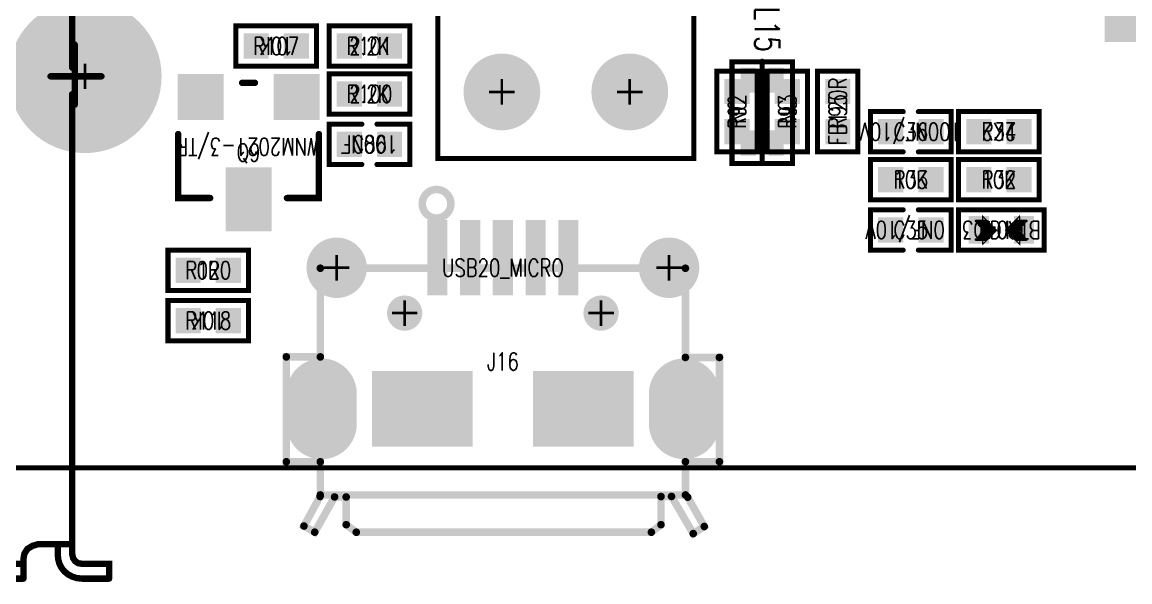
# Model space of a CAD drawing. Extents: x -4 to 157, y -7 to 87.
# Drawn here: x 94.95 to 116.95, y -5.78 to 5.32 of the extents above; entities that cross this region are included whole.
import ezdxf
from ezdxf.enums import TextEntityAlignment as Align

# ---------------------------------------------------------------- set-up
doc = ezdxf.new("R2010")
doc.units = 0
doc.linetypes.add('TRMIDX_0', pattern=[2, 1, 1])
doc.linetypes.add('TRMIDX_1', pattern=[2, 1, 1])
for name, color, linetype in [('ATTRIBUTE_01', 130, 'CONTINUOUS'), ('BOARD_OUTLINE_00', 254, 'CONTINUOUS'), ('DRIL_NPLTE_THRU_01', 3, 'CONTINUOUS'), ('DRIL_NPLTE_THRU_02', 171, 'CONTINUOUS'), ('DRIL_NPLTE_THRU_03', 222, 'CONTINUOUS'), ('DRIL_NPLTE_THRU_04', 2, 'CONTINUOUS'), ('DRIL_PLTE_THRU_01', 3, 'CONTINUOUS'), ('DRIL_PLTE_THRU_02', 171, 'CONTINUOUS'), ('DRIL_PLTE_THRU_03', 222, 'CONTINUOUS'), ('DRIL_PLTE_THRU_04', 2, 'CONTINUOUS'), ('DRIL_SYMBOL', 254, 'CONTINUOUS'), ('PADS_BOT', 56, 'CONTINUOUS'), ('PADS_INNER', 96, 'CONTINUOUS'), ('PADS_TOP', 96, 'CONTINUOUS'), ('PART_NAME_126', 6, 'CONTINUOUS'), ('PART_TOP_2DLINE_126', 255, 'CONTINUOUS'), ('PART_TOP_COPPER_01', 255, 'CONTINUOUS')]:
    doc.layers.add(name, color=color, linetype=linetype)
doc.styles.add('W0$05', font='simplex', dxfattribs={"width": 0.75})
doc.styles.add('W0$1', font='simplex', dxfattribs={"width": 0.75})

# ---------------------------------------------------------------- blocks, each defined once
blk = doc.blocks.new('BOARD_1')
at = {"layer": 'BOARD_OUTLINE_00', "const_width": 0.1}
blk.add_lwpolyline([(0, -3.5, -0.414214), (3.5, 0), (156.51, 0, -0.414214), (160.01, -3.5), (160.01, -86.52, -0.414214), (156.51, -90.02), (3.5, -90.02, -0.414214), (0, -86.52)], format="xyb", close=True, dxfattribs=at)
blk = doc.blocks.new('SMOOTH_0$1')
at = {"const_width": 0.05}
blk.add_lwpolyline([(-0.025, 0, 1), (0.025, 0, 1)], format="xyb", close=True, dxfattribs=at)
blk = doc.blocks.new('PART_BODY_TOP_255')
at = {"layer": 'PART_TOP_2DLINE_126', "const_width": 0.1}
for points in [[(-0.15, 0.4), (-0.8, 0.4), (-0.8, -0.4), (-0.15, -0.4)], [(0.15, -0.4), (0.8, -0.4), (0.8, 0.4), (0.15, 0.4)]]:
    blk.add_lwpolyline(points, dxfattribs=at)
at = {"layer": 'PART_TOP_2DLINE_126'}
for p in [(-0.8, 0.4), (-0.15, 0.4), (0.15, 0.4), (0.8, 0.4), (-0.8, -0.4), (-0.15, -0.4), (0.15, -0.4), (0.8, -0.4)]:
    blk.add_blockref('SMOOTH_0$1', p, dxfattribs=at)
blk = doc.blocks.new('DRIL_HOLE_0')
blk.add_lwpolyline([(0, 0, 1), (0, 0, 1)], format="xyb", close=True)
blk = doc.blocks.new('PAD_0')
blk.add_lwpolyline([(0, 0, 1), (0, 0, 1)], format="xyb", close=True)
blk = doc.blocks.new('PAD_11')
at = {"const_width": 0.5}
blk.add_lwpolyline([(-0.25, 0), (0.25, 0)], dxfattribs=at)
blk = doc.blocks.new('STK_TOP_8')
at = {"layer": 'DRIL_PLTE_THRU_01'}
blk.add_blockref('DRIL_HOLE_0', (0, 0), dxfattribs=at)
at = {"layer": 'DRIL_PLTE_THRU_02'}
blk.add_blockref('DRIL_HOLE_0', (0, 0), dxfattribs=at)
at = {"layer": 'DRIL_PLTE_THRU_03'}
blk.add_blockref('DRIL_HOLE_0', (0, 0), dxfattribs=at)
at = {"layer": 'DRIL_PLTE_THRU_04'}
blk.add_blockref('DRIL_HOLE_0', (0, 0), dxfattribs=at)
at = {"layer": 'PADS_BOT'}
blk.add_blockref('PAD_0', (0, 0), dxfattribs=at)
at = {"layer": 'PADS_INNER'}
blk.add_blockref('PAD_0', (0, 0), dxfattribs=at)
at = {"layer": 'PADS_TOP'}
blk.add_blockref('PAD_11', (0, 0), dxfattribs=at)
blk = doc.blocks.new('SYM_TOP_6')
for name, p in [('PART_BODY_TOP_255', (0, 0)), ('STK_TOP_8', (-0.4, 0)), ('STK_TOP_8', (0.4, 0))]:
    blk.add_blockref(name, p)
blk = doc.blocks.new('PART_TOP_80')
blk.add_blockref('SYM_TOP_6', (0, 0))
at = {"layer": 'ATTRIBUTE_01', "style": 'W0$05', "width": 0.75}
blk.add_text('10NF/10V', height=0.35, dxfattribs=at).set_placement((0, 0), align=Align.MIDDLE_CENTER)
at = {"layer": 'PART_NAME_126', "style": 'W0$05', "width": 0.75}
blk.add_text('C35', height=0.35, rotation=180, dxfattribs=at).set_placement((0, 0), align=Align.MIDDLE_CENTER)
blk = doc.blocks.new('PART_TOP_81')
blk.add_blockref('SYM_TOP_6', (0, 0))
at = {"layer": 'ATTRIBUTE_01', "style": 'W0$05', "width": 0.75}
blk.add_text('100NF/10V', height=0.35, dxfattribs=at).set_placement((0, 0), align=Align.MIDDLE_CENTER)
at = {"layer": 'PART_NAME_126', "style": 'W0$05', "width": 0.75}
blk.add_text('C36', height=0.35, rotation=180, dxfattribs=at).set_placement((0, 0), align=Align.MIDDLE_CENTER)
blk = doc.blocks.new('PART_TOP_136')
blk.add_blockref('SYM_TOP_6', (0, 0))
at = {"layer": 'ATTRIBUTE_01', "style": 'W0$05', "width": 0.75}
blk.add_text('100NF', height=0.35, dxfattribs=at).set_placement((0, 0), align=Align.MIDDLE_CENTER)
at = {"layer": 'PART_NAME_126', "style": 'W0$05', "width": 0.75}
blk.add_text('C86', height=0.35, rotation=180, dxfattribs=at).set_placement((0, 0), align=Align.MIDDLE_CENTER)
blk = doc.blocks.new('SMOOTH_0$0254')
at = {"const_width": 0.0127}
blk.add_lwpolyline([(-0.00635, 0, 1), (0.00635, 0, 1)], format="xyb", close=True, dxfattribs=at)
blk = doc.blocks.new('SMOOTH_0$0508')
at = {"const_width": 0.0254}
blk.add_lwpolyline([(-0.0127, 0, 1), (0.0127, 0, 1)], format="xyb", close=True, dxfattribs=at)
blk = doc.blocks.new('PART_BODY_TOP_264')
at = {"layer": 'PART_TOP_2DLINE_126', "const_width": 0.1}
blk.add_lwpolyline([(0.85, -0.4), (0.85, 0.4), (-0.85, 0.4), (-0.85, -0.4)], close=True, dxfattribs=at)
at = {"layer": 'PART_TOP_COPPER_01', "linetype": 'TRMIDX_0', "const_width": 0.0254}
for points in [[(-0.3556, -0.2667), (-0.08255, 0.00635), (-0.36195, 0.28575), (-0.36195, -0.254), (-0.3556, -0.254)], [(-0.3048, -0.1651), (-0.1397, 0), (-0.31115, 0.17145), (-0.31115, -0.1524), (-0.3048, -0.1524)]]:
    blk.add_lwpolyline(points, close=True, dxfattribs=at)
at = {"layer": 'PART_TOP_COPPER_01', "linetype": 'TRMIDX_1', "const_width": 0.0254}
for points in [[(0.3683, 0.2794), (0.09525, 0.00635), (0.37465, -0.27305), (0.37465, 0.2667), (0.3683, 0.2667)], [(0.3175, 0.1778), (0.1524, 0.0127), (0.32385, -0.15875), (0.32385, 0.1651), (0.3175, 0.1651)]]:
    blk.add_lwpolyline(points, close=True, dxfattribs=at)
at = {"layer": 'PART_TOP_COPPER_01', "linetype": 'TRMIDX_0', "const_width": 0.0508}
for points in [[(-0.3048, 0.1905), (-0.4953, 0.1905)], [(-0.2667, 0.1524), (-0.4572, 0.1524)], [(-0.2413, 0.1143), (-0.4318, 0.1143)], [(-0.2159, 0.0889), (-0.4064, 0.0889)], [(-0.1905, 0.0635), (-0.381, 0.0635)], [(-0.1524, 0.0381), (-0.3429, 0.0381)], [(-0.1397, -0.0127), (-0.3302, -0.0127)], [(-0.127, 0.0127), (-0.3175, 0.0127)], [(-0.3048, -0.1778), (-0.4953, -0.1778)], [(-0.2667, -0.1397), (-0.4572, -0.1397)], [(-0.2286, -0.1016), (-0.4191, -0.1016)], [(-0.2032, -0.0635), (-0.3937, -0.0635)], [(-0.1651, -0.0381), (-0.3556, -0.0381)]]:
    blk.add_lwpolyline(points, dxfattribs=at)
at = {"layer": 'PART_TOP_COPPER_01', "linetype": 'TRMIDX_1', "const_width": 0.0508}
for points in [[(0.1397, 0), (0.3302, 0)], [(0.1524, 0.0254), (0.3429, 0.0254)], [(0.1651, -0.0254), (0.3556, -0.0254)], [(0.1778, 0.0508), (0.3683, 0.0508)], [(0.2159, 0.0762), (0.4064, 0.0762)], [(0.2413, 0.1143), (0.4318, 0.1143)], [(0.2794, 0.1524), (0.4699, 0.1524)], [(0.3175, 0.1905), (0.508, 0.1905)], [(0.2032, -0.0508), (0.3937, -0.0508)], [(0.2286, -0.0762), (0.4191, -0.0762)], [(0.254, -0.1016), (0.4445, -0.1016)], [(0.2794, -0.1397), (0.4699, -0.1397)], [(0.3175, -0.1778), (0.508, -0.1778)]]:
    blk.add_lwpolyline(points, dxfattribs=at)
at = {"layer": 'PART_TOP_2DLINE_126'}
for p in [(-0.85, 0.4), (0.85, 0.4), (-0.85, -0.4), (0.85, -0.4)]:
    blk.add_blockref('SMOOTH_0$1', p, dxfattribs=at)
at = {"layer": 'PART_TOP_COPPER_01'}
for name, p in [('SMOOTH_0$0254', (-0.36195, 0.28575)), ('SMOOTH_0$0254', (0.3683, 0.2794)), ('SMOOTH_0$0254', (0.3683, 0.2667)), ('SMOOTH_0$0254', (0.37465, 0.2667)), ('SMOOTH_0$0508', (-0.4953, 0.1905)), ('SMOOTH_0$0508', (-0.4572, 0.1524)), ('SMOOTH_0$0508', (-0.4318, 0.1143)), ('SMOOTH_0$0508', (-0.4064, 0.0889)), ('SMOOTH_0$0508', (-0.381, 0.0635)), ('SMOOTH_0$0508', (-0.3429, 0.0381)), ('SMOOTH_0$0508', (-0.3302, -0.0127)), ('SMOOTH_0$0508', (-0.3175, 0.0127)), ('SMOOTH_0$0508', (-0.3048, 0.1905)), ('SMOOTH_0$0254', (-0.31115, 0.17145)), ('SMOOTH_0$0508', (-0.2667, 0.1524)), ('SMOOTH_0$0508', (-0.2413, 0.1143)), ('SMOOTH_0$0508', (-0.2159, 0.0889)), ('SMOOTH_0$0508', (-0.1905, 0.0635)), ('SMOOTH_0$0508', (-0.1524, 0.0381)), ('SMOOTH_0$0508', (-0.1397, -0.0127)), ('SMOOTH_0$0508', (-0.127, 0.0127)), ('SMOOTH_0$0254', (-0.1397, 0)), ('SMOOTH_0$0254', (-0.08255, 0.00635)), ('SMOOTH_0$0254', (0.09525, 0.00635)), ('SMOOTH_0$0508', (0.1397, 0)), ('SMOOTH_0$0508', (0.1524, 0.0254)), ('SMOOTH_0$0254', (0.1524, 0.0127)), ('SMOOTH_0$0508', (0.1651, -0.0254)), ('SMOOTH_0$0508', (0.1778, 0.0508)), ('SMOOTH_0$0508', (0.2159, 0.0762)), ('SMOOTH_0$0508', (0.2413, 0.1143)), ('SMOOTH_0$0508', (0.2794, 0.1524)), ('SMOOTH_0$0508', (0.3175, 0.1905)), ('SMOOTH_0$0254', (0.3175, 0.1778)), ('SMOOTH_0$0254', (0.3175, 0.1651)), ('SMOOTH_0$0508', (0.3302, 0)), ('SMOOTH_0$0254', (0.32385, 0.1651)), ('SMOOTH_0$0508', (0.3429, 0.0254)), ('SMOOTH_0$0508', (0.3556, -0.0254)), ('SMOOTH_0$0508', (0.3683, 0.0508)), ('SMOOTH_0$0508', (0.4064, 0.0762)), ('SMOOTH_0$0508', (0.4318, 0.1143)), ('SMOOTH_0$0508', (0.4699, 0.1524)), ('SMOOTH_0$0508', (0.508, 0.1905)), ('SMOOTH_0$0508', (-0.4953, -0.1778)), ('SMOOTH_0$0508', (-0.4572, -0.1397)), ('SMOOTH_0$0508', (-0.4191, -0.1016)), ('SMOOTH_0$0508', (-0.3937, -0.0635)), ('SMOOTH_0$0508', (-0.3556, -0.0381)), ('SMOOTH_0$0508', (-0.3048, -0.1778)), ('SMOOTH_0$0254', (-0.31115, -0.1524)), ('SMOOTH_0$0254', (-0.3048, -0.1524)), ('SMOOTH_0$0254', (-0.3048, -0.1651)), ('SMOOTH_0$0508', (-0.2667, -0.1397)), ('SMOOTH_0$0508', (-0.2286, -0.1016)), ('SMOOTH_0$0508', (-0.2032, -0.0635)), ('SMOOTH_0$0508', (-0.1651, -0.0381)), ('SMOOTH_0$0508', (0.2032, -0.0508)), ('SMOOTH_0$0508', (0.2286, -0.0762)), ('SMOOTH_0$0508', (0.254, -0.1016)), ('SMOOTH_0$0508', (0.2794, -0.1397)), ('SMOOTH_0$0508', (0.3175, -0.1778)), ('SMOOTH_0$0254', (0.32385, -0.15875)), ('SMOOTH_0$0508', (0.3937, -0.0508)), ('SMOOTH_0$0508', (0.4191, -0.0762)), ('SMOOTH_0$0508', (0.4445, -0.1016)), ('SMOOTH_0$0508', (0.4699, -0.1397)), ('SMOOTH_0$0508', (0.508, -0.1778)), ('SMOOTH_0$0254', (-0.36195, -0.254)), ('SMOOTH_0$0254', (-0.3556, -0.254)), ('SMOOTH_0$0254', (-0.3556, -0.2667)), ('SMOOTH_0$0254', (0.37465, -0.27305))]:
    blk.add_blockref(name, p, dxfattribs=at)
blk = doc.blocks.new('PAD_18')
at = {"const_width": 0.4}
blk.add_lwpolyline([(-0.275, 0), (0.275, 0)], dxfattribs=at)
blk = doc.blocks.new('STK_TOP_20')
at = {"layer": 'DRIL_PLTE_THRU_01'}
blk.add_blockref('DRIL_HOLE_0', (0, 0), dxfattribs=at)
at = {"layer": 'DRIL_PLTE_THRU_02'}
blk.add_blockref('DRIL_HOLE_0', (0, 0), dxfattribs=at)
at = {"layer": 'DRIL_PLTE_THRU_03'}
blk.add_blockref('DRIL_HOLE_0', (0, 0), dxfattribs=at)
at = {"layer": 'DRIL_PLTE_THRU_04'}
blk.add_blockref('DRIL_HOLE_0', (0, 0), dxfattribs=at)
at = {"layer": 'PADS_BOT'}
blk.add_blockref('PAD_0', (0, 0), dxfattribs=at)
at = {"layer": 'PADS_INNER'}
blk.add_blockref('PAD_0', (0, 0), dxfattribs=at)
at = {"layer": 'PADS_TOP', "rotation": 90}
blk.add_blockref('PAD_18', (0, 0), dxfattribs=at)
blk = doc.blocks.new('SYM_TOP_15')
for name, p in [('PART_BODY_TOP_264', (0, 0)), ('STK_TOP_20', (-0.45, 0)), ('STK_TOP_20', (0.45, 0))]:
    blk.add_blockref(name, p)
blk = doc.blocks.new('PART_TOP_209')
blk.add_blockref('SYM_TOP_15', (0, 0))
at = {"layer": 'ATTRIBUTE_01', "style": 'W0$05', "width": 0.75}
blk.add_text('BTR04D3', height=0.35, dxfattribs=at).set_placement((0, 0), align=Align.MIDDLE_CENTER)
at = {"layer": 'PART_NAME_126', "style": 'W0$05', "width": 0.75}
blk.add_text('ED19', height=0.35, rotation=180, dxfattribs=at).set_placement((0, 0), align=Align.MIDDLE_CENTER)
blk = doc.blocks.new('SMOOTH_0$15011')
at = {"const_width": 0.0751}
blk.add_lwpolyline([(-0.038, 0, 1), (0.038, 0, 1)], format="xyb", close=True, dxfattribs=at)
blk = doc.blocks.new('PART_BODY_TOP_279')
at = {"layer": 'PART_TOP_2DLINE_126', "const_width": 0.15}
blk.add_lwpolyline([(-1.601, 1.27, 1), (-1.033, 1.27, 1)], format="xyb", close=True, dxfattribs=at)
blk.add_lwpolyline([(-3.625, -0.01), (3.625, -0.01), (3.625, -1.78), (4.3, -1.78), (4.3, -3.85), (3.625, -3.85), (3.625, -4.51), (-3.625, -4.51), (-3.625, -3.85), (-4.3, -3.85), (-4.3, -1.77), (-3.625, -1.77)], close=True, dxfattribs=at)
blk.add_lwpolyline([(-3.63, -4.54), (-3.95, -5.127), (-3.736, -5.249), (-3.341, -4.55), (-3.112, -4.55), (-3.11, -5.1), (-2.911, -5.25), (2.949, -5.25), (3.14, -5.1), (3.14, -4.542), (3.349, -4.539), (3.78, -5.277), (3.999, -5.136), (3.67, -4.554)], dxfattribs=at)
at = {"layer": 'PART_TOP_2DLINE_126'}
for p in [(-3.625, -0.01), (3.625, -0.01), (-4.3, -1.77), (-3.625, -1.77), (3.625, -1.78), (4.3, -1.78), (-4.3, -3.85), (-3.625, -3.85), (3.625, -3.85), (4.3, -3.85), (-3.63, -4.54), (-3.625, -4.51), (-3.341, -4.55), (-3.112, -4.55), (3.14, -4.542), (3.349, -4.539), (3.625, -4.51), (3.67, -4.554), (-3.95, -5.127), (-3.11, -5.1), (3.14, -5.1), (-3.736, -5.249), (-2.911, -5.25), (2.949, -5.25), (3.78, -5.277), (3.999, -5.136)]:
    blk.add_blockref('SMOOTH_0$15011', p, dxfattribs=at)
blk = doc.blocks.new('PAD_40')
at = {"const_width": 0.4}
blk.add_lwpolyline([(-0.75, 0), (0.75, 0)], dxfattribs=at)
blk = doc.blocks.new('STK_TOP_39')
at = {"layer": 'DRIL_NPLTE_THRU_01'}
blk.add_blockref('DRIL_HOLE_0', (0, 0), dxfattribs=at)
at = {"layer": 'DRIL_NPLTE_THRU_02'}
blk.add_blockref('DRIL_HOLE_0', (0, 0), dxfattribs=at)
at = {"layer": 'DRIL_NPLTE_THRU_03'}
blk.add_blockref('DRIL_HOLE_0', (0, 0), dxfattribs=at)
at = {"layer": 'DRIL_NPLTE_THRU_04'}
blk.add_blockref('DRIL_HOLE_0', (0, 0), dxfattribs=at)
at = {"layer": 'PADS_BOT'}
blk.add_blockref('PAD_0', (0, 0), dxfattribs=at)
at = {"layer": 'PADS_INNER'}
blk.add_blockref('PAD_0', (0, 0), dxfattribs=at)
at = {"layer": 'PADS_TOP', "rotation": 90}
blk.add_blockref('PAD_40', (0, 0), dxfattribs=at)
blk = doc.blocks.new('DRIL_SYMBOL_0$7')
at = {"layer": 'DRIL_SYMBOL', "const_width": 0.0508}
for points in [[(0, -0.254), (0, 0.254)], [(-0.254, 0), (0.254, 0)]]:
    blk.add_lwpolyline(points, dxfattribs=at)
blk = doc.blocks.new('DRIL_HOLE_0$7')
at = {"const_width": 0.35}
blk.add_lwpolyline([(-0.175, 0, 1), (0.175, 0, 1)], format="xyb", close=True, dxfattribs=at)
blk.add_blockref('DRIL_SYMBOL_0$7', (0, 0))
blk = doc.blocks.new('PAD_41')
at = {"const_width": 0.6}
blk.add_lwpolyline([(0, -0.3), (0, -0.3, 1), (0, 0.3), (0, 0.3, 1)], format="xyb", close=True, dxfattribs=at)
blk = doc.blocks.new('STK_TOP_40')
at = {"layer": 'DRIL_PLTE_THRU_01'}
blk.add_blockref('DRIL_HOLE_0$7', (0, 0), dxfattribs=at)
at = {"layer": 'DRIL_PLTE_THRU_02'}
blk.add_blockref('DRIL_HOLE_0$7', (0, 0), dxfattribs=at)
at = {"layer": 'DRIL_PLTE_THRU_03'}
blk.add_blockref('DRIL_HOLE_0$7', (0, 0), dxfattribs=at)
at = {"layer": 'DRIL_PLTE_THRU_04'}
blk.add_blockref('DRIL_HOLE_0$7', (0, 0), dxfattribs=at)
at = {"layer": 'PADS_BOT'}
blk.add_blockref('PAD_41', (0, 0), dxfattribs=at)
at = {"layer": 'PADS_INNER'}
blk.add_blockref('PAD_41', (0, 0), dxfattribs=at)
at = {"layer": 'PADS_TOP'}
blk.add_blockref('PAD_41', (0, 0), dxfattribs=at)
blk = doc.blocks.new('DRIL_SLOT_0004300059000000900')
at = {"const_width": 0.5461}
blk.add_lwpolyline([(0.27305, -0.2032), (0.27305, 0.2032, 1), (-0.27305, 0.2032), (-0.27305, -0.2032, 1)], format="xyb", close=True, dxfattribs=at)
blk = doc.blocks.new('PAD_42')
at = {"const_width": 0.7}
blk.add_lwpolyline([(-0.3, -0.35), (0.3, -0.35, 1), (0.3, 0.35), (-0.3, 0.35, 1)], format="xyb", close=True, dxfattribs=at)
blk = doc.blocks.new('STK_TOP_41')
at = {"layer": 'DRIL_PLTE_THRU_01'}
blk.add_blockref('DRIL_SLOT_0004300059000000900', (0, 0), dxfattribs=at)
at = {"layer": 'DRIL_PLTE_THRU_02'}
blk.add_blockref('DRIL_SLOT_0004300059000000900', (0, 0), dxfattribs=at)
at = {"layer": 'DRIL_PLTE_THRU_03'}
blk.add_blockref('DRIL_SLOT_0004300059000000900', (0, 0), dxfattribs=at)
at = {"layer": 'DRIL_PLTE_THRU_04'}
blk.add_blockref('DRIL_SLOT_0004300059000000900', (0, 0), dxfattribs=at)
at = {"layer": 'PADS_BOT', "rotation": 90}
blk.add_blockref('PAD_42', (0, 0), dxfattribs=at)
at = {"layer": 'PADS_INNER', "rotation": 90}
blk.add_blockref('PAD_42', (0, 0), dxfattribs=at)
at = {"layer": 'PADS_TOP', "rotation": 90}
blk.add_blockref('PAD_42', (0, 0), dxfattribs=at)
blk = doc.blocks.new('PAD_43')
at = {"const_width": 1.5}
blk.add_lwpolyline([(-1, 0), (1, 0)], dxfattribs=at)
blk = doc.blocks.new('STK_TOP_42')
at = {"layer": 'DRIL_NPLTE_THRU_01'}
blk.add_blockref('DRIL_HOLE_0', (0, 0), dxfattribs=at)
at = {"layer": 'DRIL_NPLTE_THRU_02'}
blk.add_blockref('DRIL_HOLE_0', (0, 0), dxfattribs=at)
at = {"layer": 'DRIL_NPLTE_THRU_03'}
blk.add_blockref('DRIL_HOLE_0', (0, 0), dxfattribs=at)
at = {"layer": 'DRIL_NPLTE_THRU_04'}
blk.add_blockref('DRIL_HOLE_0', (0, 0), dxfattribs=at)
at = {"layer": 'PADS_BOT'}
blk.add_blockref('PAD_0', (0, 0), dxfattribs=at)
at = {"layer": 'PADS_INNER'}
blk.add_blockref('PAD_0', (0, 0), dxfattribs=at)
at = {"layer": 'PADS_TOP'}
blk.add_blockref('PAD_43', (0, 0), dxfattribs=at)
blk = doc.blocks.new('PAD_44')
at = {"const_width": 0.35}
blk.add_lwpolyline([(0, -0.175, 1), (0, 0.175, 1)], format="xyb", close=True, dxfattribs=at)
blk = doc.blocks.new('STK_TOP_43')
at = {"layer": 'DRIL_NPLTE_THRU_01'}
blk.add_blockref('DRIL_HOLE_0$7', (0, 0), dxfattribs=at)
at = {"layer": 'DRIL_NPLTE_THRU_02'}
blk.add_blockref('DRIL_HOLE_0$7', (0, 0), dxfattribs=at)
at = {"layer": 'DRIL_NPLTE_THRU_03'}
blk.add_blockref('DRIL_HOLE_0$7', (0, 0), dxfattribs=at)
at = {"layer": 'DRIL_NPLTE_THRU_04'}
blk.add_blockref('DRIL_HOLE_0$7', (0, 0), dxfattribs=at)
at = {"layer": 'PADS_BOT'}
blk.add_blockref('PAD_44', (0, 0), dxfattribs=at)
at = {"layer": 'PADS_INNER'}
blk.add_blockref('PAD_44', (0, 0), dxfattribs=at)
at = {"layer": 'PADS_TOP'}
blk.add_blockref('PAD_44', (0, 0), dxfattribs=at)
blk = doc.blocks.new('SYM_TOP_30')
for name, p in [('PART_BODY_TOP_279', (0, 0)), ('STK_TOP_39', (-1.3, 0.2)), ('STK_TOP_39', (-0.65, 0.2)), ('STK_TOP_39', (0, 0.2)), ('STK_TOP_39', (0.65, 0.2)), ('STK_TOP_39', (1.3, 0.2)), ('STK_TOP_40', (-3.3, 0)), ('STK_TOP_40', (3.3, 0)), ('STK_TOP_43', (-1.95, -0.9)), ('STK_TOP_43', (1.95, -0.9)), ('STK_TOP_41', (-3.6, -2.8)), ('STK_TOP_41', (3.6, -2.8)), ('STK_TOP_42', (-1.6, -2.8)), ('STK_TOP_42', (1.6, -2.8))]:
    blk.add_blockref(name, p)
blk = doc.blocks.new('PART_TOP_225')
blk.add_blockref('SYM_TOP_30', (0, 0))
at = {"layer": 'ATTRIBUTE_01', "style": 'W0$05', "width": 0.75}
blk.add_text('USB20_MICRO', height=0.35, dxfattribs=at).set_placement((0, 0), align=Align.MIDDLE_CENTER)
at = {"layer": 'PART_NAME_126', "style": 'W0$05', "width": 0.75}
blk.add_text('J16', height=0.35, dxfattribs=at).set_placement((0, -1.861594), align=Align.MIDDLE_CENTER)
blk = doc.blocks.new('PART_BODY_TOP_280')
at = {"layer": 'PART_TOP_2DLINE_126', "const_width": 0.1}
blk.add_lwpolyline([(-6.4, -2.54), (6.38, -2.54), (6.38, 2.54), (-6.4, 2.54)], close=True, dxfattribs=at)
at = {"layer": 'PART_TOP_2DLINE_126'}
for p in [(6.38, 2.54), (6.38, -2.54)]:
    blk.add_blockref('SMOOTH_0$1', p, dxfattribs=at)
blk = doc.blocks.new('DRIL_SYMBOL_0$8999973333')
at = {"layer": 'DRIL_SYMBOL', "const_width": 0.0508}
for points in [[(0, -0.254), (0, 0.254)], [(-0.254, 0), (0.254, 0)]]:
    blk.add_lwpolyline(points, dxfattribs=at)
blk = doc.blocks.new('DRIL_HOLE_0$8999973333')
at = {"const_width": 0.45}
blk.add_lwpolyline([(-0.225, 0, 1), (0.225, 0, 1)], format="xyb", close=True, dxfattribs=at)
blk.add_blockref('DRIL_SYMBOL_0$8999973333', (0, 0))
blk = doc.blocks.new('PAD_3')
at = {"const_width": 0.575004}
blk.add_lwpolyline([(0, -0.287502, 1), (0, 0.287502, 1)], format="xyb", close=True, dxfattribs=at)
blk = doc.blocks.new('PAD_5')
at = {"const_width": 0.762}
blk.add_lwpolyline([(0, -0.381, 1), (0, 0.381, 1)], format="xyb", close=True, dxfattribs=at)
blk = doc.blocks.new('STK_TOP_5')
at = {"layer": 'DRIL_PLTE_THRU_01'}
blk.add_blockref('DRIL_HOLE_0$8999973333', (0, 0), dxfattribs=at)
at = {"layer": 'DRIL_PLTE_THRU_02'}
blk.add_blockref('DRIL_HOLE_0$8999973333', (0, 0), dxfattribs=at)
at = {"layer": 'DRIL_PLTE_THRU_03'}
blk.add_blockref('DRIL_HOLE_0$8999973333', (0, 0), dxfattribs=at)
at = {"layer": 'DRIL_PLTE_THRU_04'}
blk.add_blockref('DRIL_HOLE_0$8999973333', (0, 0), dxfattribs=at)
at = {"layer": 'PADS_BOT'}
blk.add_blockref('PAD_5', (0, 0), dxfattribs=at)
at = {"layer": 'PADS_INNER'}
blk.add_blockref('PAD_3', (0, 0), dxfattribs=at)
at = {"layer": 'PADS_TOP'}
blk.add_blockref('PAD_5', (0, 0), dxfattribs=at)
blk = doc.blocks.new('SYM_TOP_31')
for name, p in [('PART_BODY_TOP_280', (0, 0)), ('STK_TOP_5', (5.06, 1.27)), ('STK_TOP_5', (5.06, -1.27))]:
    blk.add_blockref(name, p)
blk = doc.blocks.new('PART_TOP_226')
blk.add_blockref('SYM_TOP_31', (0, 0))
blk = doc.blocks.new('PAD_60')
at = {"const_width": 1.3}
blk.add_lwpolyline([(-1, 0), (1, 0)], dxfattribs=at)
blk = doc.blocks.new('STK_TOP_55')
at = {"layer": 'DRIL_PLTE_THRU_01'}
blk.add_blockref('DRIL_HOLE_0', (0, 0), dxfattribs=at)
at = {"layer": 'DRIL_PLTE_THRU_02'}
blk.add_blockref('DRIL_HOLE_0', (0, 0), dxfattribs=at)
at = {"layer": 'DRIL_PLTE_THRU_03'}
blk.add_blockref('DRIL_HOLE_0', (0, 0), dxfattribs=at)
at = {"layer": 'DRIL_PLTE_THRU_04'}
blk.add_blockref('DRIL_HOLE_0', (0, 0), dxfattribs=at)
at = {"layer": 'PADS_BOT'}
blk.add_blockref('PAD_0', (0, 0), dxfattribs=at)
at = {"layer": 'PADS_INNER'}
blk.add_blockref('PAD_0', (0, 0), dxfattribs=at)
at = {"layer": 'PADS_TOP', "rotation": 90}
blk.add_blockref('PAD_60', (0, 0), dxfattribs=at)
blk = doc.blocks.new('SYM_TOP_35')
blk.add_blockref('STK_TOP_55', (6.8, 3.55))
blk = doc.blocks.new('PART_TOP_231')
blk.add_blockref('SYM_TOP_35', (0, 0))
blk = doc.blocks.new('SMOOTH_0$127')
at = {"const_width": 0.0635}
blk.add_lwpolyline([(-0.03175, 0, 1), (0.03175, 0, 1)], format="xyb", close=True, dxfattribs=at)
blk = doc.blocks.new('PART_BODY_TOP_293')
at = {"layer": 'PART_TOP_2DLINE_126', "const_width": 0.127}
for points in [[(-0.762, 1.016), (-1.397, 1.016), (-1.397, -0.254)], [(0.762, 1.016), (1.397, 1.016), (1.397, -0.254)], [(0.127, -1.27), (-0.127, -1.27)]]:
    blk.add_lwpolyline(points, dxfattribs=at)
at = {"layer": 'PART_TOP_2DLINE_126'}
for p in [(-1.397, 1.016), (-0.762, 1.016), (0.762, 1.016), (1.397, 1.016), (-1.397, -0.254), (1.397, -0.254), (-0.127, -1.27), (0.127, -1.27)]:
    blk.add_blockref('SMOOTH_0$127', p, dxfattribs=at)
blk = doc.blocks.new('PAD_72')
at = {"const_width": 0.9144}
blk.add_lwpolyline([(-0.4572, 0), (0.4572, 0)], dxfattribs=at)
blk = doc.blocks.new('STK_TOP_65')
at = {"layer": 'DRIL_PLTE_THRU_01'}
blk.add_blockref('DRIL_HOLE_0', (0, 0), dxfattribs=at)
at = {"layer": 'DRIL_PLTE_THRU_02'}
blk.add_blockref('DRIL_HOLE_0', (0, 0), dxfattribs=at)
at = {"layer": 'DRIL_PLTE_THRU_03'}
blk.add_blockref('DRIL_HOLE_0', (0, 0), dxfattribs=at)
at = {"layer": 'DRIL_PLTE_THRU_04'}
blk.add_blockref('DRIL_HOLE_0', (0, 0), dxfattribs=at)
at = {"layer": 'PADS_BOT'}
blk.add_blockref('PAD_0', (0, 0), dxfattribs=at)
at = {"layer": 'PADS_INNER'}
blk.add_blockref('PAD_0', (0, 0), dxfattribs=at)
at = {"layer": 'PADS_TOP'}
blk.add_blockref('PAD_72', (0, 0), dxfattribs=at)
blk = doc.blocks.new('PAD_73')
at = {"const_width": 0.914}
blk.add_lwpolyline([(-0.635, 0), (0.635, 0)], dxfattribs=at)
blk = doc.blocks.new('STK_TOP_66')
at = {"layer": 'DRIL_PLTE_THRU_01'}
blk.add_blockref('DRIL_HOLE_0', (0, 0), dxfattribs=at)
at = {"layer": 'DRIL_PLTE_THRU_02'}
blk.add_blockref('DRIL_HOLE_0', (0, 0), dxfattribs=at)
at = {"layer": 'DRIL_PLTE_THRU_03'}
blk.add_blockref('DRIL_HOLE_0', (0, 0), dxfattribs=at)
at = {"layer": 'DRIL_PLTE_THRU_04'}
blk.add_blockref('DRIL_HOLE_0', (0, 0), dxfattribs=at)
at = {"layer": 'PADS_BOT'}
blk.add_blockref('PAD_0', (0, 0), dxfattribs=at)
at = {"layer": 'PADS_INNER'}
blk.add_blockref('PAD_0', (0, 0), dxfattribs=at)
at = {"layer": 'PADS_TOP', "rotation": 90}
blk.add_blockref('PAD_73', (0, 0), dxfattribs=at)
blk = doc.blocks.new('SYM_TOP_44')
for name, p in [('STK_TOP_66', (0, 1.0414)), ('PART_BODY_TOP_293', (0, 0)), ('STK_TOP_65', (-0.9525, -0.9906)), ('STK_TOP_65', (0.9525, -0.9906))]:
    blk.add_blockref(name, p)
blk = doc.blocks.new('PART_TOP_267')
blk.add_blockref('SYM_TOP_44', (0, 0))
at = {"layer": 'ATTRIBUTE_01', "style": 'W0$05', "width": 0.75}
blk.add_text('WNM2021-3/TR', height=0.35, dxfattribs=at).set_placement((0, 0), align=Align.MIDDLE_CENTER)
at = {"layer": 'PART_NAME_126', "style": 'W0$05', "width": 0.75}
blk.add_text('Q9', height=0.35, rotation=180, dxfattribs=at).set_placement((0, 0.1143), align=Align.MIDDLE_CENTER)
blk = doc.blocks.new('PART_BODY_TOP_272')
at = {"layer": 'PART_TOP_2DLINE_126', "const_width": 0.1}
blk.add_lwpolyline([(-0.8, 0.4), (0.8, 0.4), (0.8, -0.4), (-0.8, -0.4)], close=True, dxfattribs=at)
at = {"layer": 'PART_TOP_2DLINE_126'}
for p in [(-0.8, 0.4), (0.8, 0.4), (-0.8, -0.4), (0.8, -0.4)]:
    blk.add_blockref('SMOOTH_0$1', p, dxfattribs=at)
blk = doc.blocks.new('SYM_TOP_23')
for name, p in [('PART_BODY_TOP_272', (0, 0)), ('STK_TOP_8', (-0.4, 0)), ('STK_TOP_8', (0.4, 0))]:
    blk.add_blockref(name, p)
blk = doc.blocks.new('PART_TOP_270')
blk.add_blockref('SYM_TOP_23', (0, 0))
at = {"layer": 'ATTRIBUTE_01', "style": 'W0$05', "width": 0.75}
blk.add_text('2.2K', height=0.35, dxfattribs=at).set_placement((0, 0), align=Align.MIDDLE_CENTER)
at = {"layer": 'PART_NAME_126', "style": 'W0$05', "width": 0.75}
blk.add_text('R100', height=0.35, dxfattribs=at).set_placement((0, 0), align=Align.MIDDLE_CENTER)
blk = doc.blocks.new('PART_TOP_271')
blk.add_blockref('SYM_TOP_23', (0, 0))
at = {"layer": 'ATTRIBUTE_01', "style": 'W0$05', "width": 0.75}
blk.add_text('2.2K', height=0.35, dxfattribs=at).set_placement((0, 0), align=Align.MIDDLE_CENTER)
at = {"layer": 'PART_NAME_126', "style": 'W0$05', "width": 0.75}
blk.add_text('R101', height=0.35, dxfattribs=at).set_placement((0, 0), align=Align.MIDDLE_CENTER)
blk = doc.blocks.new('PART_TOP_275')
blk.add_blockref('SYM_TOP_23', (0, 0))
at = {"layer": 'ATTRIBUTE_01', "style": 'W0$05', "width": 0.75}
blk.add_text('10K', height=0.35, dxfattribs=at).set_placement((0, 0), align=Align.MIDDLE_CENTER)
at = {"layer": 'PART_NAME_126', "style": 'W0$05', "width": 0.75}
blk.add_text('R107', height=0.35, rotation=180, dxfattribs=at).set_placement((0, 0), align=Align.MIDDLE_CENTER)
blk = doc.blocks.new('PART_TOP_287')
blk.add_blockref('SYM_TOP_23', (0, 0))
at = {"layer": 'ATTRIBUTE_01', "style": 'W0$05', "width": 0.75}
blk.add_text('10K', height=0.35, dxfattribs=at).set_placement((0, 0), align=Align.MIDDLE_CENTER)
at = {"layer": 'PART_NAME_126', "style": 'W0$05', "width": 0.75}
blk.add_text('R118', height=0.35, rotation=180, dxfattribs=at).set_placement((0, 0), align=Align.MIDDLE_CENTER)
blk = doc.blocks.new('PART_TOP_290')
blk.add_blockref('SYM_TOP_23', (0, 0))
at = {"layer": 'ATTRIBUTE_01', "style": 'W0$05', "width": 0.75}
blk.add_text('0R', height=0.35, dxfattribs=at).set_placement((0, 0), align=Align.MIDDLE_CENTER)
at = {"layer": 'PART_NAME_126', "style": 'W0$05', "width": 0.75}
blk.add_text('R120', height=0.35, dxfattribs=at).set_placement((0, 0), align=Align.MIDDLE_CENTER)
blk = doc.blocks.new('PART_TOP_379')
blk.add_blockref('SYM_TOP_23', (0, 0))
at = {"layer": 'ATTRIBUTE_01', "style": 'W0$05', "width": 0.75}
blk.add_text('10K', height=0.35, dxfattribs=at).set_placement((0, 0), align=Align.MIDDLE_CENTER)
at = {"layer": 'PART_NAME_126', "style": 'W0$05', "width": 0.75}
blk.add_text('R32', height=0.35, dxfattribs=at).set_placement((0, 0), align=Align.MIDDLE_CENTER)
blk = doc.blocks.new('PART_TOP_380')
blk.add_blockref('SYM_TOP_23', (0, 0))
at = {"layer": 'ATTRIBUTE_01', "style": 'W0$05', "width": 0.75}
blk.add_text('10K', height=0.35, dxfattribs=at).set_placement((0, 0), align=Align.MIDDLE_CENTER)
at = {"layer": 'PART_NAME_126', "style": 'W0$05', "width": 0.75}
blk.add_text('R33', height=0.35, dxfattribs=at).set_placement((0, 0), align=Align.MIDDLE_CENTER)
blk = doc.blocks.new('PART_TOP_381')
blk.add_blockref('SYM_TOP_23', (0, 0))
at = {"layer": 'ATTRIBUTE_01', "style": 'W0$05', "width": 0.75}
blk.add_text('2K2', height=0.35, dxfattribs=at).set_placement((0, 0), align=Align.MIDDLE_CENTER)
at = {"layer": 'PART_NAME_126', "style": 'W0$05', "width": 0.75}
blk.add_text('R34', height=0.35, rotation=180, dxfattribs=at).set_placement((0, 0), align=Align.MIDDLE_CENTER)
blk = doc.blocks.new('PART_TOP_443')
blk.add_blockref('SYM_TOP_23', (0, 0))
at = {"layer": 'ATTRIBUTE_01', "style": 'W0$05', "width": 0.75}
blk.add_text('NC', height=0.35, dxfattribs=at).set_placement((0, 0), align=Align.MIDDLE_CENTER)
at = {"layer": 'PART_NAME_126', "style": 'W0$05', "width": 0.75}
blk.add_text('R92', height=0.35, dxfattribs=at).set_placement((0, 0), align=Align.MIDDLE_CENTER)
blk = doc.blocks.new('PART_TOP_444')
blk.add_blockref('SYM_TOP_23', (0, 0))
at = {"layer": 'ATTRIBUTE_01', "style": 'W0$05', "width": 0.75}
blk.add_text('NC', height=0.35, dxfattribs=at).set_placement((0, 0), align=Align.MIDDLE_CENTER)
at = {"layer": 'PART_NAME_126', "style": 'W0$05', "width": 0.75}
blk.add_text('R93', height=0.35, dxfattribs=at).set_placement((0, 0), align=Align.MIDDLE_CENTER)
blk = doc.blocks.new('PART_TOP_446')
blk.add_blockref('SYM_TOP_23', (0, 0))
at = {"layer": 'ATTRIBUTE_01', "style": 'W0$05', "width": 0.75}
blk.add_text('FB120R', height=0.35, dxfattribs=at).set_placement((0, 0), align=Align.MIDDLE_CENTER)
at = {"layer": 'PART_NAME_126', "style": 'W0$05', "width": 0.75}
blk.add_text('R95', height=0.35, dxfattribs=at).set_placement((0, 0), align=Align.MIDDLE_CENTER)
blk = doc.blocks.new('PART_BODY_TOP_324')
at = {"layer": 'PART_TOP_2DLINE_126', "const_width": 0.127}
for points in [[(-9.971, 5.479), (-9.971, -5.479)], [(-9.676, 5.479), (-9.676, -5.479)], [(-9.971, -5.479), (-9.584, -5.479)], [(-9.289, -5.765), (-9.319, -5.663), (-9.38, -5.561), (-9.472, -5.5), (-9.584, -5.479)], [(-9.289, -6.447), (-9.289, -5.765)], [(-9.482, -6.162), (-9.582, -6.169), (-9.674, -6.194), (-9.757, -6.237), (-9.828, -6.294), (-9.887, -6.365), (-9.931, -6.448), (-9.96, -6.54), (-9.971, -6.641)], [(-9.289, -6.162), (-9.482, -6.162)], [(0, -6.498), (0, -6.018)], [(-9.971, -7.18), (-9.676, -7.18), (-9.676, -6.641)], [(-9.971, -7.18), (-9.971, -6.641)], [(-9.482, -6.447), (-9.564, -6.467), (-9.625, -6.508), (-9.665, -6.569), (-9.676, -6.641)], [(-9.482, -6.447), (-0.876, -6.447)], [(-0.356, -6.447), (-0.876, -6.447)], [(0.63, -6.498), (-0.563, -6.498)], [(0, -6.498), (0.63, -6.498)], [(0, -6.498), (0, -7.029)], [(0.693, -6.447), (0.173, -6.447)], [(0.693, -6.447), (4.634, -6.447)], [(0.866, -6.447), (1.008, -6.447)]]:
    blk.add_lwpolyline(points, dxfattribs=at)
at = {"layer": 'PART_TOP_2DLINE_126'}
for p in [(-9.971, -5.479), (-9.971, -5.479), (-9.676, -5.479), (-9.584, -5.479), (-9.584, -5.479), (-9.472, -5.5), (-9.38, -5.561), (-9.319, -5.663), (-9.289, -5.765), (-9.289, -5.765), (-9.674, -6.194), (-9.582, -6.169), (-9.482, -6.162), (-9.482, -6.162), (-9.289, -6.162), (0, -6.018), (-9.887, -6.365), (-9.828, -6.294), (-9.757, -6.237), (-9.971, -6.641), (-9.971, -6.641), (-9.96, -6.54), (-9.931, -6.448), (-9.676, -6.641), (-9.676, -6.641), (-9.665, -6.569), (-9.625, -6.508), (-9.564, -6.467), (-9.482, -6.447), (-9.482, -6.447), (-9.289, -6.447), (-0.876, -6.447), (-0.876, -6.447), (-0.563, -6.498), (-0.356, -6.447), (0, -6.498), (0, -6.498), (0, -6.498), (0.173, -6.447), (0.63, -6.498), (0.63, -6.498), (0.693, -6.447), (0.693, -6.447), (0.866, -6.447), (1.008, -6.447), (0, -7.029), (-9.971, -7.18), (-9.971, -7.18), (-9.676, -7.18)]:
    blk.add_blockref('SMOOTH_0$127', p, dxfattribs=at)
blk = doc.blocks.new('DRIL_SYMBOL_2$286')
at = {"layer": 'DRIL_SYMBOL', "const_width": 0.0508}
for points in [[(0, -0.254), (0, 0.254)], [(-0.254, 0), (0.254, 0)]]:
    blk.add_lwpolyline(points, dxfattribs=at)
blk = doc.blocks.new('DRIL_HOLE_2$286')
at = {"const_width": 1.143}
blk.add_lwpolyline([(-0.5715, 0, 1), (0.5715, 0, 1)], format="xyb", close=True, dxfattribs=at)
blk.add_blockref('DRIL_SYMBOL_2$286', (0, 0))
blk = doc.blocks.new('PAD_109')
at = {"const_width": 1.25}
blk.add_lwpolyline([(0, -0.625, 1), (0, 0.625, 1)], format="xyb", close=True, dxfattribs=at)
blk = doc.blocks.new('PAD_110')
at = {"const_width": 1.524}
blk.add_lwpolyline([(0, -0.762, 1), (0, 0.762, 1)], format="xyb", close=True, dxfattribs=at)
blk = doc.blocks.new('STK_TOP_110')
at = {"layer": 'DRIL_PLTE_THRU_01'}
blk.add_blockref('DRIL_HOLE_2$286', (0, 0), dxfattribs=at)
at = {"layer": 'DRIL_PLTE_THRU_02'}
blk.add_blockref('DRIL_HOLE_2$286', (0, 0), dxfattribs=at)
at = {"layer": 'DRIL_PLTE_THRU_03'}
blk.add_blockref('DRIL_HOLE_2$286', (0, 0), dxfattribs=at)
at = {"layer": 'DRIL_PLTE_THRU_04'}
blk.add_blockref('DRIL_HOLE_2$286', (0, 0), dxfattribs=at)
at = {"layer": 'PADS_BOT'}
blk.add_blockref('PAD_110', (0, 0), dxfattribs=at)
at = {"layer": 'PADS_INNER'}
blk.add_blockref('PAD_109', (0, 0), dxfattribs=at)
at = {"layer": 'PADS_TOP'}
blk.add_blockref('PAD_110', (0, 0), dxfattribs=at)
blk = doc.blocks.new('SYM_TOP_75')
for name, p in [('PART_BODY_TOP_324', (0, 0)), ('STK_TOP_110', (0, -6.7))]:
    blk.add_blockref(name, p)
blk = doc.blocks.new('PART_TOP_544')
blk.add_blockref('SYM_TOP_75', (0, 0))
blk = doc.blocks.new('PART_BODY_TOP_286')
at = {"layer": 'PART_TOP_2DLINE_126', "const_width": 0.1}
blk.add_lwpolyline([(-0.99, -0.6), (-0.99, 0.6), (1.03, 0.6), (1.03, -0.6)], close=True, dxfattribs=at)
blk.add_lwpolyline([(-1, -0.002), (1, -0.002)], dxfattribs=at)
at = {"layer": 'PART_TOP_2DLINE_126'}
for p in [(-0.99, 0.6), (1.03, 0.6), (-1, -0.002), (1, -0.002), (-0.99, -0.6), (1.03, -0.6)]:
    blk.add_blockref('SMOOTH_0$1', p, dxfattribs=at)
blk = doc.blocks.new('PAD_62')
at = {"const_width": 0.3}
blk.add_lwpolyline([(-0.25, 0), (0.25, 0)], dxfattribs=at)
blk = doc.blocks.new('STK_TOP_57')
at = {"layer": 'DRIL_PLTE_THRU_01'}
blk.add_blockref('DRIL_HOLE_0', (0, 0), dxfattribs=at)
at = {"layer": 'DRIL_PLTE_THRU_02'}
blk.add_blockref('DRIL_HOLE_0', (0, 0), dxfattribs=at)
at = {"layer": 'DRIL_PLTE_THRU_03'}
blk.add_blockref('DRIL_HOLE_0', (0, 0), dxfattribs=at)
at = {"layer": 'DRIL_PLTE_THRU_04'}
blk.add_blockref('DRIL_HOLE_0', (0, 0), dxfattribs=at)
at = {"layer": 'PADS_BOT'}
blk.add_blockref('PAD_0', (0, 0), dxfattribs=at)
at = {"layer": 'PADS_INNER'}
blk.add_blockref('PAD_0', (0, 0), dxfattribs=at)
at = {"layer": 'PADS_TOP'}
blk.add_blockref('PAD_62', (0, 0), dxfattribs=at)
blk = doc.blocks.new('SYM_TOP_37')
for name, p in [('PART_BODY_TOP_286', (0, 0)), ('STK_TOP_57', (-0.625, 0.275)), ('STK_TOP_57', (0.625, 0.275)), ('STK_TOP_57', (-0.625, -0.275)), ('STK_TOP_57', (0.625, -0.275))]:
    blk.add_blockref(name, p)
blk = doc.blocks.new('PART_TOP_546')
blk.add_blockref('SYM_TOP_37', (0, 0))
at = {"layer": 'PART_NAME_126', "style": 'W0$1', "width": 0.75}
blk.add_text('L15', height=0.49, dxfattribs=at).set_placement((-2.08, -0.147))

msp = doc.modelspace()

# ---------------------------------------------------------------- block references
for name, p in [('BOARD_1', (-3.5, 86.5)), ('PART_TOP_271', (101.85, 4.85)), ('PART_TOP_270', (101.85, 3.9)), ('PART_TOP_380', (112.6, 2.2)), ('PART_TOP_379', (114.35, 2.2)), ('PART_TOP_225', (104.5, 0.45)), ('PART_TOP_290', (98.65, 0.4))]:
    msp.add_blockref(name, p)
for name, p, rotation in [('PART_TOP_226', (105.75, 9), 270), ('PART_TOP_544', (89.5, 4.25), 90), ('PART_TOP_231', (121, -1.22), 90), ('PART_TOP_546', (109.65, 3.55), 270), ('PART_TOP_275', (100, 4.85), 180), ('PART_TOP_443', (109.15, 3.55), 90), ('PART_TOP_444', (110.15, 3.55), 90), ('PART_TOP_446', (111.15, 3.55), 90), ('PART_TOP_267', (99.45, 2.85), 180), ('PART_TOP_81', (112.6, 3.15), 180), ('PART_TOP_381', (114.35, 3.15), 180), ('PART_TOP_136', (101.85, 2.9), 180), ('PART_TOP_80', (112.6, 1.2), 180), ('PART_TOP_209', (114.4, 1.2), 180), ('PART_TOP_287', (98.65, -0.6), 180)]:
    msp.add_blockref(name, p, dxfattribs=dict(rotation=rotation))

doc.saveas('drawing.dxf')
